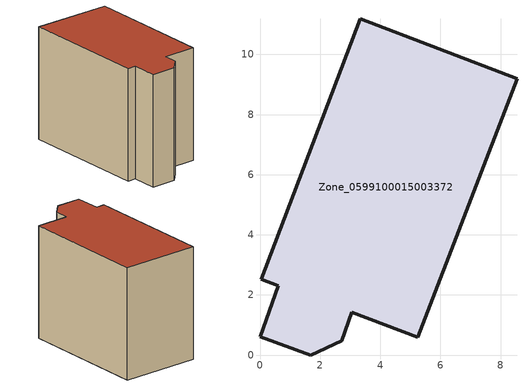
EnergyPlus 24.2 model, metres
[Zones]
Zone_0599100015003372
 floor ground (C_G): 3.06,1.42 2.72,0.48 1.69,0 0,0.62 0.61,2.31 0.04,2.53 3.33,11.18 8.55,9.19 5.25,0.59 z0.74
 wall outside (C_F): 3.33,11.18 0.04,2.53 0.61,2.31 0,0.62 1.69,0 2.72,0.48 3.06,1.42 5.25,0.59 8.55,9.19 3.33,11.18 z0.74:8.77
 roof outside (C_R): 5.25,0.59 8.55,9.19 3.33,11.18 0.04,2.53 0.61,2.31 0,0.62 1.69,0 2.72,0.48 3.06,1.42 z8.77
[BUILDING]
Pand.0599100015003372: North Axis=0; Terrain=City; Loads Convergence Tolerance Value=0.04; Temperature Convergence Tolerance Value=0.4; Solar Distribution=FullExterior; Maximum Number of Warmup Days=25; Minimum Number of Warmup Days=1
[Site:Location]
Rotterdam.The.Hague.AP_ZH_NLD Design_Conditions: Latitude=51.96; Longitude=4.45; Time Zone=1; Elevation=-4.5
[SITE:GROUNDTEMPERATURE:BUILDINGSURFACE]
18, 18, 18, 18, 18, 18, 18, 18, 18, 18, 18, 18
[MATERIAL] Thermal Absorptance=0.9; Solar Absorptance=0.7; Visible Absorptance=0.7
Name | Roughness | Thickness | Conductivity | Density | Specific Heat
G.TI.1965-1974 | MediumSmooth | 0.15 | 0.882353 | 540 | 1210
F.TI.1965-1974 | Rough | 0.3 | 0.697674 | 1920 | 840
R.TI.1965-1974 | MediumRough | 0.2 | 0.232558 | 1500 | 1000
[CONSTRUCTION]
C_G: G.TI.1965-1974
C_F: F.TI.1965-1974
C_R: R.TI.1965-1974
[ZONE]
Zone_0599100015003372: Type=1; Multiplier=1; Ceiling Height=Autocalculate; Volume=Autocalculate; Floor Area=autocalculate; Part of Total Floor Area=Yes
[ZONEINFILTRATION:DESIGNFLOWRATE]
Infil_Zone_0599100015003372: Zone or ZoneList or Space or SpaceList=Zone_0599100015003372; Schedule=AlwaysOn; Design Flow Rate Calculation Method=Flow/Area; Flow Rate per Floor Area=0.003; Constant Term Coefficient=1; Temperature Term Coefficient=0; Velocity Term Coefficient=0; Velocity Squared Term Coefficient=0
[HVACTEMPLATE:ZONE:IDEALLOADSAIRSYSTEM]
Zone_0599100015003372: Maximum Heating Supply Air Temperature=50; Minimum Cooling Supply Air Temperature=13; Maximum Heating Supply Air Humidity Ratio=0.0156; Minimum Cooling Supply Air Humidity Ratio=0.0077; Heating Limit=NoLimit; Cooling Limit=NoLimit; Dehumidification Control Type=ConstantSensibleHeatRatio; Cooling Sensible Heat Ratio=0.7; Dehumidification Setpoint=60; Humidification Control Type=None; Humidification Setpoint=30; Outdoor Air Method=None; Outdoor Air Flow Rate per Person=0.00944; Outdoor Air Flow Rate per Zone Floor Area=0; Outdoor Air Flow Rate per Zone=0; Demand Controlled Ventilation Type=None; Outdoor Air Economizer Type=NoEconomizer; Heat Recovery Type=None; Sensible Heat Recovery Effectiveness=0.7; Latent Heat Recovery Effectiveness=0.65
[ZONECONTROL:THERMOSTAT]
ThermostatControl_Zone_0599100015003372: Zone or ZoneList=Zone_0599100015003372; Control Type Schedule=DualSetpointControlType; Control 1=Thermostat_Zone_0599100015003372; Temperature Difference Between Cutout And Setpoint=0
[THERMOSTATSETPOINT:DUALSETPOINT]
Thermostat_Zone_0599100015003372: Heating Setpoint Temperature Schedule=HeatingSetpoint_Zone_0599100015003372; Cooling Setpoint Temperature Schedule=CoolingSetpoint_Zone_0599100015003372
[SCHEDULE:COMPACT]
HeatingSetpoint_Zone_0599100015003372: Through: 12/31, For: AllDays, Until: 24:00, 21
CoolingSetpoint_Zone_0599100015003372: Through: 12/31, For: AllDays, Until: 24:00, 24
DualSetpointControlType: Through: 12/31, For: AllDays, Until: 24:00, 4
AlwaysOn: Through: 12/31, For: AllDays, Until: 24:00, 1
